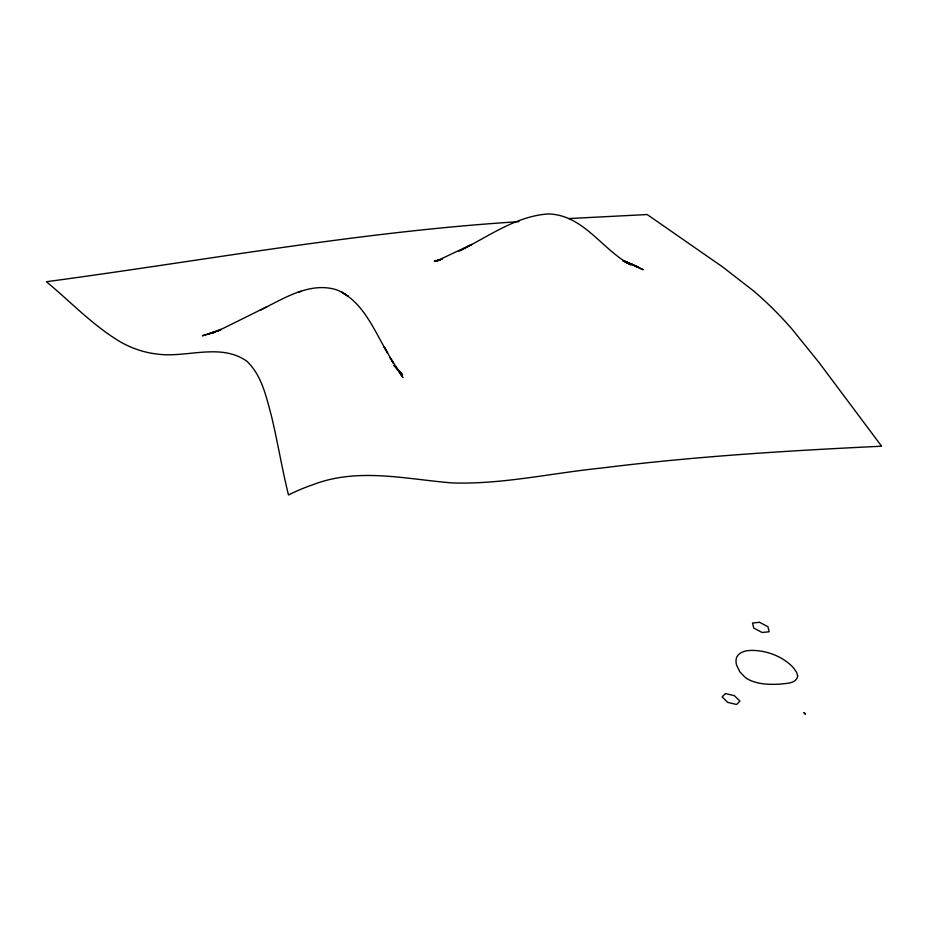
<?xml version="1.0" encoding="UTF-8"?>
<svg xmlns="http://www.w3.org/2000/svg" width="928" height="928" viewBox="0 0 928 928"><rect width="100%" height="100%" fill="white"/><g stroke="black" fill="none" stroke-linecap="round" stroke-linejoin="round"><path stroke-width="1.39" d="M460.474 250.374C488.65 236.478 515.724 216.189 548.054 213.962C583.352 214.496 602.121 249.887 630.75 264.84L623.581 260.756L638.441 267.125L622.526 260.64M459.047 251.21L471.598 244.47L435.8 261.406L440.812 259.736M260.176 310.23C283.504 298.712 310.138 281.114 337.282 290.035C363.173 301.356 374.158 330.414 387.602 353.023L384.215 346.968L393.507 363.405L390.062 357.489L402.926 377.65L395.63 366.792L402.543 374.761L393.716 365.458M266.719 306.82L223.068 328.431L209.032 333.767L220.818 329.997L202.281 335.785L214.391 332.433M298.19 292.216L301.113 291.334M442.505 259.132L434.304 261.174L440 259.782M214.762 332.224L212.21 332.7L214.948 332.247M803.822 712.669L804.158 713.145M804.367 712.611L804.704 713.087M805.504 713.736L805.202 714.026M805.063 714.038L805.365 713.748M518.926 221.664C360.273 231.629 203.754 260.652 46.4 281.718C71.178 302.238 93.542 326.227 121.522 342.536A183.454 122.658 84.3 0 0 155.243 353.788C185.391 358.8 219.669 342.212 246.709 361.108C261.731 375.167 266.139 396.442 271.324 415.512C277.681 441.856 281.973 468.64 288.48 494.937A176.25 102.08 -45.4 0 1 313.246 484.59C358.173 467.352 405.988 479.184 452.04 482.92C502.28 484.567 551.673 473.071 601.437 468.06C694.422 456.39 788.023 450.695 881.6 446.217L818.983 362.465L791.688 328.709A452.864 302.783 84.3 0 0 754.07 291.322L722.819 267.067L647.199 214.542L568.806 218.567M625.321 262.311L633.464 264.898L623.43 260.919M626.064 261.893L643.266 269.723L623.709 260.814M797.709 676.048C796.398 683.901 785.714 683.286 779.636 684.156C769.811 684.655 759.568 684.423 750.404 680.444A14.106 6.577 22.6 0 1 745.242 677.417L739.848 671.837L736.658 665.353A48.859 22.794 22.6 0 1 736.032 660.539C736.055 653.59 743.688 650.656 749.592 650.528A38.93 18.154 22.6 0 1 756.761 650.609C767.874 651.618 778.789 655.609 787.652 662.464A33.652 15.695 22.6 0 1 793.765 668.23L796.618 672.394L797.709 676.048M725.499 693.552L722.146 696.893L727.691 702.368L736.588 704.491L739.929 701.139L734.384 695.675L725.499 693.552M759.58 622.317L752.515 623.013L753.78 628.105L762.12 632.49L769.184 631.782L767.92 626.69L759.58 622.317M348.232 296.334L341.55 292.042L348.232 296.334"/></g></svg>
